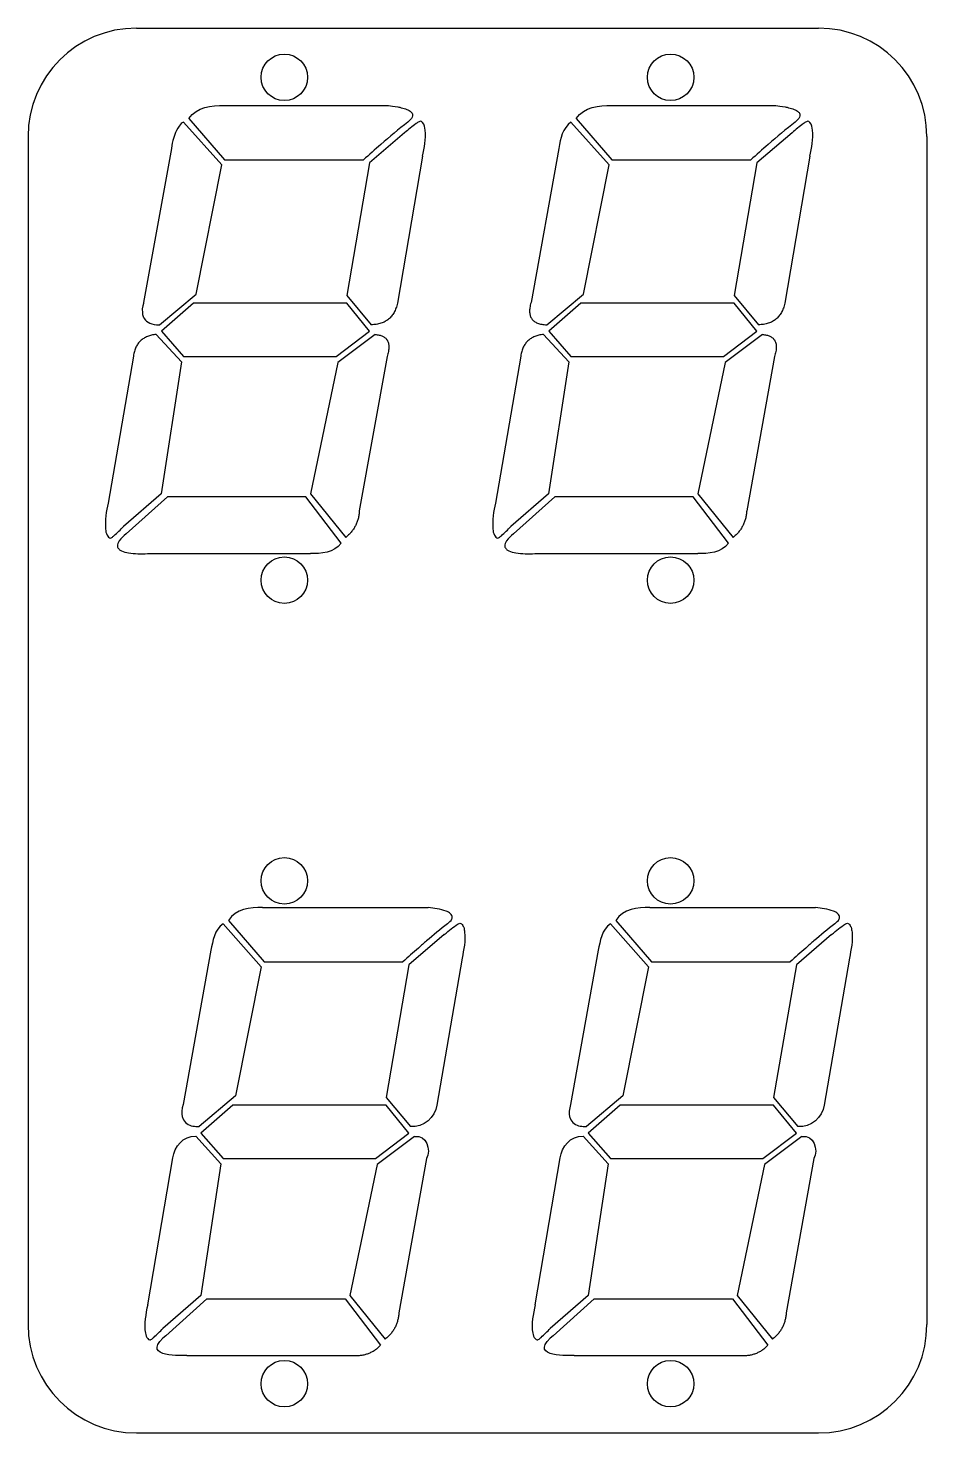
# Model space of a CAD drawing. Header units: millimetres. Extents: x 2830 to 2946, y 1354 to 1535.
import ezdxf

# ---------------------------------------------------------------- set-up
doc = ezdxf.new("R2010")
doc.units = ezdxf.units.MM

msp = doc.modelspace()

# ---------------------------------------------------------------- linework, layer by layer
at = {"color": 7, "linetype": 'Continuous', "lineweight": 25}
for p, q in [((2844.27, 1535.34), (2932.29, 1535.34)), ((2855.64, 1525.34), (2876.81, 1525.34)), ((2905.64, 1525.34), (2926.81, 1525.34)), ((2855.27, 1517.68), (2850.35, 1523.22)), ((2851.04, 1523.66), (2855.64, 1518.33)), ((2905.27, 1517.68), (2900.35, 1523.22)), ((2901.04, 1523.66), (2905.64, 1518.33)), ((2830.27, 1521.34), (2830.27, 1368.03)), ((2878.88, 1521.84), (2874.34, 1517.94)), ((2928.88, 1521.84), (2924.34, 1517.94)), ((2946.29, 1521.34), (2946.29, 1368.03)), ((2848.77, 1519.82), (2845.19, 1499.91)), ((2898.77, 1519.82), (2895.19, 1499.91)), ((2851.96, 1501.01), (2855.27, 1517.68)), ((2855.64, 1518.33), (2873.56, 1518.33)), ((2874.34, 1517.94), (2871.41, 1500.83)), ((2881.19, 1518.8), (2877.94, 1499.83)), ((2901.96, 1501.01), (2905.27, 1517.68)), ((2905.64, 1518.33), (2923.56, 1518.33)), ((2924.34, 1517.94), (2921.41, 1500.83)), ((2931.19, 1518.8), (2927.94, 1499.83)), ((2847.24, 1497.05), (2851.96, 1501.01)), ((2851.62, 1499.83), (2847.49, 1496.21)), ((2871.41, 1499.83), (2851.62, 1499.83)), ((2871.41, 1500.83), (2874.54, 1497.05)), ((2874.34, 1496.21), (2871.41, 1499.83)), ((2897.24, 1497.05), (2901.96, 1501.01)), ((2901.62, 1499.83), (2897.49, 1496.21)), ((2921.41, 1499.83), (2901.62, 1499.83)), ((2921.41, 1500.83), (2924.54, 1497.05)), ((2924.34, 1496.21), (2921.41, 1499.83)), ((2847.49, 1496.21), (2850.35, 1492.94)), ((2870.03, 1492.94), (2874.34, 1496.21)), ((2897.49, 1496.21), (2900.35, 1492.94)), ((2920.03, 1492.94), (2924.34, 1496.21)), ((2846.81, 1495.8), (2850.07, 1492.25)), ((2875.07, 1495.8), (2870.25, 1492.18)), ((2896.81, 1495.8), (2900.07, 1492.25)), ((2925.07, 1495.8), (2920.25, 1492.18)), ((2843.86, 1493.02), (2840.61, 1474.05)), ((2850.07, 1492.25), (2847.46, 1475.25)), ((2850.35, 1492.94), (2870.03, 1492.94)), ((2876.61, 1492.94), (2873.03, 1473.03)), ((2893.86, 1493.02), (2890.61, 1474.05)), ((2900.07, 1492.25), (2897.46, 1475.25)), ((2900.35, 1492.94), (2920.03, 1492.94)), ((2926.61, 1492.94), (2923.03, 1473.03)), ((2870.25, 1492.18), (2866.71, 1475.25)), ((2920.25, 1492.18), (2916.71, 1475.25)), ((2847.46, 1475.25), (2842.58, 1471.01)), ((2848.26, 1474.84), (2842.95, 1470.07)), ((2866.12, 1474.84), (2848.26, 1474.84)), ((2870.68, 1468.85), (2866.12, 1474.84)), ((2866.71, 1475.25), (2871.27, 1469.61)), ((2897.46, 1475.25), (2892.58, 1471.01)), ((2898.26, 1474.84), (2892.95, 1470.07)), ((2916.12, 1474.84), (2898.26, 1474.84)), ((2920.68, 1468.85), (2916.12, 1474.84)), ((2916.71, 1475.25), (2921.27, 1469.61)), ((2845.68, 1467.52), (2866.71, 1467.52)), ((2895.68, 1467.52), (2916.71, 1467.52)), ((2860.53, 1421.85), (2881.91, 1421.85)), ((2910.53, 1421.85), (2931.91, 1421.85)), ((2855.45, 1419.73), (2860.37, 1414.19)), ((2856.14, 1420.17), (2860.74, 1414.84)), ((2905.45, 1419.73), (2910.37, 1414.19)), ((2906.14, 1420.17), (2910.74, 1414.84)), ((2883.98, 1418.35), (2879.44, 1414.45)), ((2933.98, 1418.35), (2929.44, 1414.45)), ((2853.87, 1416.33), (2850.29, 1396.41)), ((2903.87, 1416.33), (2900.29, 1396.41)), ((2860.74, 1414.84), (2878.66, 1414.84)), ((2879.44, 1414.45), (2876.51, 1397.34)), ((2886.29, 1415.31), (2883.04, 1396.34)), ((2910.74, 1414.84), (2928.66, 1414.84)), ((2929.44, 1414.45), (2926.51, 1397.34)), ((2936.29, 1415.31), (2933.04, 1396.34)), ((2860.37, 1414.19), (2857.06, 1397.52)), ((2910.37, 1414.19), (2907.06, 1397.52)), ((2857.06, 1397.52), (2852.34, 1393.56)), ((2856.72, 1396.34), (2852.59, 1392.72)), ((2876.51, 1396.34), (2856.72, 1396.34)), ((2876.51, 1397.34), (2879.64, 1393.56)), ((2879.44, 1392.72), (2876.51, 1396.34)), ((2907.06, 1397.52), (2902.34, 1393.56)), ((2906.72, 1396.34), (2902.59, 1392.72)), ((2926.51, 1396.34), (2906.72, 1396.34)), ((2926.51, 1397.34), (2929.64, 1393.56)), ((2929.44, 1392.72), (2926.51, 1396.34)), ((2852.59, 1392.72), (2855.44, 1389.45)), ((2875.13, 1389.45), (2879.44, 1392.72)), ((2902.59, 1392.72), (2905.44, 1389.45)), ((2925.13, 1389.45), (2929.44, 1392.72)), ((2851.91, 1392.31), (2855.17, 1388.76)), ((2880.17, 1392.3), (2875.34, 1388.68)), ((2901.91, 1392.31), (2905.17, 1388.76)), ((2930.17, 1392.3), (2925.34, 1388.68)), ((2845.71, 1370.56), (2848.96, 1389.52)), ((2855.44, 1389.45), (2875.13, 1389.45)), ((2881.71, 1389.45), (2878.13, 1369.53)), ((2895.71, 1370.56), (2898.96, 1389.52)), ((2905.44, 1389.45), (2925.13, 1389.45)), ((2931.71, 1389.45), (2928.13, 1369.53)), ((2855.17, 1388.76), (2852.56, 1371.76)), ((2875.34, 1388.68), (2871.81, 1371.76)), ((2905.17, 1388.76), (2902.56, 1371.76)), ((2925.34, 1388.68), (2921.81, 1371.76)), ((2852.56, 1371.76), (2847.68, 1367.52)), ((2848.04, 1366.57), (2853.35, 1371.34)), ((2853.35, 1371.34), (2871.22, 1371.34)), ((2871.22, 1371.34), (2875.78, 1365.35)), ((2871.81, 1371.76), (2876.37, 1366.12)), ((2902.56, 1371.76), (2897.68, 1367.52)), ((2898.04, 1366.57), (2903.35, 1371.34)), ((2903.35, 1371.34), (2921.22, 1371.34)), ((2921.22, 1371.34), (2925.78, 1365.35)), ((2921.81, 1371.76), (2926.37, 1366.12)), ((2848.04, 1366.57), (2847.68, 1366.27)), ((2898.04, 1366.57), (2897.68, 1366.27)), ((2850.78, 1364.03), (2872.3, 1364.03)), ((2900.78, 1364.03), (2922.3, 1364.03)), ((2844.27, 1354.03), (2932.29, 1354.03))]:
    msp.add_line(p, q, dxfattribs=at)
for centre in [(2863.35, 1528.99), (2913.21, 1528.99), (2863.35, 1464.09), (2913.21, 1464.09), (2863.35, 1425.28), (2913.21, 1425.28), (2863.35, 1360.38), (2913.21, 1360.38)]:
    msp.add_circle(centre, 3, dxfattribs=at)
for centre, start, end in [((2844.27, 1521.34), 90, 180), ((2932.29, 1521.34), 0, 90), ((2844.27, 1368.03), 180, 270), ((2932.29, 1368.03), 270, 0)]:
    msp.add_arc(centre, 14, start, end, dxfattribs=at)
for points, degree in [([(2851.04, 1523.66), (2852.06, 1525.25), (2853.95, 1525.37), (2855.64, 1525.34)], 3), ([(2901.04, 1523.66), (2902.06, 1525.25), (2903.95, 1525.37), (2905.64, 1525.34)], 3), ([(2850.35, 1523.22), (2850.35, 1523.22), (2849.87, 1523.03), (2849.42, 1522.12)], 3), ([(2900.35, 1523.22), (2899.25, 1522.41), (2898.99, 1521.1), (2898.77, 1519.82)], 3), ([(2849.42, 1522.12), (2849.25, 1521.8), (2849.13, 1521.46), (2849.04, 1521.1)], 3), ([(2849.04, 1521.1), (2848.93, 1520.74), (2848.84, 1520.32), (2848.77, 1519.82)], 3), ([(2845.19, 1499.91), (2845.19, 1499.91), (2844.95, 1499.28), (2845.02, 1498.61)], 3), ([(2877.94, 1499.83), (2877.36, 1497.11), (2874.54, 1497.05)], 2), ([(2895.19, 1499.91), (2894.37, 1497.15), (2897.24, 1497.05)], 2), ([(2927.94, 1499.83), (2927.36, 1497.11), (2924.54, 1497.05)], 2), ([(2845.02, 1498.61), (2845.06, 1498.14), (2845.29, 1497.82)], 2), ([(2845.29, 1497.82), (2845.59, 1497.38), (2846.17, 1497.05), (2847.24, 1497.05)], 3), ([(2846.81, 1495.8), (2844.25, 1495.57), (2843.86, 1493.02)], 2), ([(2875.07, 1495.8), (2877.5, 1495.61), (2876.61, 1492.94)], 2), ([(2896.81, 1495.8), (2894.25, 1495.57), (2893.86, 1493.02)], 2), ([(2925.07, 1495.8), (2927.5, 1495.61), (2926.61, 1492.94)], 2), ([(2873.03, 1473.03), (2872.91, 1470.91), (2871.27, 1469.61)], 2), ([(2923.03, 1473.03), (2922.91, 1470.91), (2921.27, 1469.61)], 2), ([(2870.68, 1468.85), (2869.81, 1467.66), (2868.06, 1467.48), (2866.71, 1467.52)], 3), ([(2920.68, 1468.85), (2919.81, 1467.66), (2918.06, 1467.48), (2916.71, 1467.52)], 3), ([(2860.53, 1421.85), (2858.96, 1421.84), (2857.08, 1421.71), (2856.14, 1420.17)], 3), ([(2910.53, 1421.85), (2908.96, 1421.84), (2907.08, 1421.71), (2906.14, 1420.17)], 3), ([(2855.45, 1419.73), (2854.34, 1418.99), (2854.1, 1417.52), (2853.87, 1416.33)], 3), ([(2905.45, 1419.73), (2904.34, 1418.99), (2904.1, 1417.52), (2903.87, 1416.33)], 3), ([(2883.04, 1396.34), (2882.85, 1394.76), (2881.31, 1393.4), (2879.64, 1393.56)], 3), ([(2933.04, 1396.34), (2932.85, 1394.76), (2931.31, 1393.4), (2929.64, 1393.56)], 3), ([(2880.17, 1392.3), (2881.67, 1392.58), (2882.32, 1390.52), (2881.71, 1389.45)], 3), ([(2930.17, 1392.3), (2931.67, 1392.58), (2932.32, 1390.52), (2931.71, 1389.45)], 3), ([(2848.96, 1389.52), (2849.14, 1390.97), (2850.28, 1392.39), (2851.91, 1392.31)], 3), ([(2898.96, 1389.52), (2899.14, 1390.97), (2900.28, 1392.39), (2901.91, 1392.31)], 3), ([(2878.13, 1369.53), (2878, 1367.44), (2876.37, 1366.12)], 2), ([(2928.13, 1369.53), (2928, 1367.44), (2926.37, 1366.12)], 2), ([(2850.78, 1364.03), (2850.28, 1364.03), (2844.96, 1363.71), (2847.68, 1366.27)], 3), ([(2872.3, 1364.03), (2874.36, 1363.89), (2875.78, 1365.35)], 2), ([(2900.78, 1364.03), (2900.28, 1364.03), (2894.96, 1363.71), (2897.68, 1366.27)], 3), ([(2922.3, 1364.03), (2924.36, 1363.89), (2925.78, 1365.35)], 2)]:
    msp.add_open_spline(points, degree=degree, dxfattribs=at)
for points, knots in [([(2876.81, 1525.34), (2877.05, 1525.31), (2877.65, 1525.24), (2878.46, 1525.08), (2878.81, 1524.97), (2879.3, 1524.8), (2879.6, 1524.61), (2879.98, 1524.27), (2879.86, 1523.58), (2879.41, 1523.37), (2879.3, 1523.22)], [0, 0, 0, 0, 0.253727, 0.303831, 0.47913, 0.519593, 0.667998, 0.705724, 0.859124, 1, 1, 1, 1]), ([(2926.81, 1525.34), (2927.05, 1525.31), (2927.65, 1525.24), (2928.46, 1525.08), (2928.81, 1524.97), (2929.3, 1524.8), (2929.6, 1524.61), (2929.98, 1524.27), (2929.86, 1523.58), (2929.41, 1523.37), (2929.3, 1523.22)], [0, 0, 0, 0, 0.253727, 0.303831, 0.47913, 0.519593, 0.667998, 0.705724, 0.859124, 1, 1, 1, 1]), ([(2879.3, 1523.22), (2878.1, 1522.3), (2876.18, 1520.68), (2874.3, 1519), (2873.56, 1518.33)], [0, 0, 0, 0, 0.603465, 1, 1, 1, 1]), ([(2881.19, 1518.8), (2881.46, 1519.9), (2881.67, 1521.36), (2881.43, 1522.98), (2880.96, 1523.37), (2880.65, 1523.22), (2879.97, 1522.75), (2879.36, 1522.24), (2878.88, 1521.84)], [0, 0, 0, 0, 0.463858, 0.608799, 0.652533, 0.679933, 0.741305, 1, 1, 1, 1]), ([(2929.3, 1523.22), (2928.1, 1522.3), (2926.18, 1520.68), (2924.3, 1519), (2923.56, 1518.33)], [0, 0, 0, 0, 0.603465, 1, 1, 1, 1]), ([(2931.19, 1518.8), (2931.46, 1519.9), (2931.67, 1521.36), (2931.43, 1522.98), (2930.96, 1523.37), (2930.65, 1523.22), (2929.97, 1522.75), (2929.36, 1522.24), (2928.88, 1521.84)], [0, 0, 0, 0, 0.463858, 0.608799, 0.652533, 0.679933, 0.741305, 1, 1, 1, 1]), ([(2840.61, 1474.05), (2840.34, 1473.01), (2840.15, 1471.48), (2840.35, 1470), (2840.77, 1469.44), (2841.13, 1469.63), (2841.69, 1470.11), (2842.2, 1470.61), (2842.58, 1471.01)], [0, 0, 0, 0, 0.48107, 0.599179, 0.676421, 0.705937, 0.757701, 1, 1, 1, 1]), ([(2890.61, 1474.05), (2890.34, 1473.01), (2890.15, 1471.48), (2890.35, 1470), (2890.77, 1469.44), (2891.13, 1469.63), (2891.69, 1470.11), (2892.2, 1470.61), (2892.58, 1471.01)], [0, 0, 0, 0, 0.48107, 0.599179, 0.676421, 0.705937, 0.757701, 1, 1, 1, 1]), ([(2842.95, 1470.07), (2842.58, 1469.73), (2842.13, 1469.4), (2841.69, 1468.56), (2841.98, 1468.07), (2842.49, 1467.78), (2843.73, 1467.48), (2844.86, 1467.49), (2845.68, 1467.52)], [0, 0, 0, 0, 0.20556, 0.32449, 0.393463, 0.45612, 0.604823, 1, 1, 1, 1]), ([(2892.95, 1470.07), (2892.58, 1469.73), (2892.13, 1469.4), (2891.69, 1468.56), (2891.98, 1468.07), (2892.49, 1467.78), (2893.73, 1467.48), (2894.86, 1467.49), (2895.68, 1467.52)], [0, 0, 0, 0, 0.20556, 0.32449, 0.393463, 0.45612, 0.604823, 1, 1, 1, 1]), ([(2884.4, 1419.73), (2884.58, 1419.93), (2885.02, 1420.18), (2885.04, 1420.79), (2884.71, 1421.15), (2883.71, 1421.64), (2882.69, 1421.75), (2881.91, 1421.85)], [0, 0, 0, 0, 0.184701, 0.284515, 0.346793, 0.487383, 1, 1, 1, 1]), ([(2934.4, 1419.73), (2934.58, 1419.93), (2935.02, 1420.18), (2935.04, 1420.79), (2934.71, 1421.15), (2933.71, 1421.64), (2932.69, 1421.75), (2931.91, 1421.85)], [0, 0, 0, 0, 0.184701, 0.284515, 0.346793, 0.487383, 1, 1, 1, 1]), ([(2884.4, 1419.73), (2883.48, 1419.03), (2882.23, 1417.99), (2880.33, 1416.34), (2879.32, 1415.44), (2878.66, 1414.84)], [0, 0, 0, 0, 0.459868, 0.647001, 1, 1, 1, 1]), ([(2883.98, 1418.35), (2884.64, 1418.87), (2885.15, 1419.35), (2886.01, 1419.87), (2886.33, 1419.68), (2886.54, 1419.26), (2886.79, 1417.76), (2886.51, 1416.4), (2886.29, 1415.31)], [0, 0, 0, 0, 0.310924, 0.346805, 0.377277, 0.448727, 0.536741, 1, 1, 1, 1]), ([(2934.4, 1419.73), (2933.48, 1419.03), (2932.23, 1417.99), (2930.33, 1416.34), (2929.32, 1415.44), (2928.66, 1414.84)], [0, 0, 0, 0, 0.459868, 0.647001, 1, 1, 1, 1]), ([(2933.98, 1418.35), (2934.64, 1418.87), (2935.15, 1419.35), (2936.01, 1419.87), (2936.33, 1419.68), (2936.54, 1419.26), (2936.79, 1417.76), (2936.51, 1416.4), (2936.29, 1415.31)], [0, 0, 0, 0, 0.310924, 0.346805, 0.377277, 0.448727, 0.536741, 1, 1, 1, 1]), ([(2850.29, 1396.41), (2850.12, 1395.82), (2850.04, 1395.15), (2850.3, 1394.45), (2850.89, 1393.64), (2851.82, 1393.58), (2852.34, 1393.56)], [0, 0, 0, 0, 0.311187, 0.370323, 0.591365, 1, 1, 1, 1]), ([(2900.29, 1396.41), (2900.12, 1395.82), (2900.04, 1395.15), (2900.3, 1394.45), (2900.89, 1393.64), (2901.82, 1393.58), (2902.34, 1393.56)], [0, 0, 0, 0, 0.311187, 0.370323, 0.591365, 1, 1, 1, 1]), ([(2845.71, 1370.56), (2845.48, 1369.39), (2845.13, 1367.83), (2845.56, 1366.31), (2845.93, 1365.99), (2846.23, 1366.13), (2846.79, 1366.62), (2847.31, 1367.12), (2847.68, 1367.52)], [0, 0, 0, 0, 0.52482, 0.631595, 0.676672, 0.699558, 0.762681, 1, 1, 1, 1]), ([(2895.71, 1370.56), (2895.48, 1369.39), (2895.13, 1367.83), (2895.56, 1366.31), (2895.93, 1365.99), (2896.23, 1366.13), (2896.79, 1366.62), (2897.31, 1367.12), (2897.68, 1367.52)], [0, 0, 0, 0, 0.52482, 0.631595, 0.676672, 0.699558, 0.762681, 1, 1, 1, 1])]:
    msp.add_open_spline(points, degree=3, knots=knots, dxfattribs=at)

doc.saveas('drawing.dxf')
